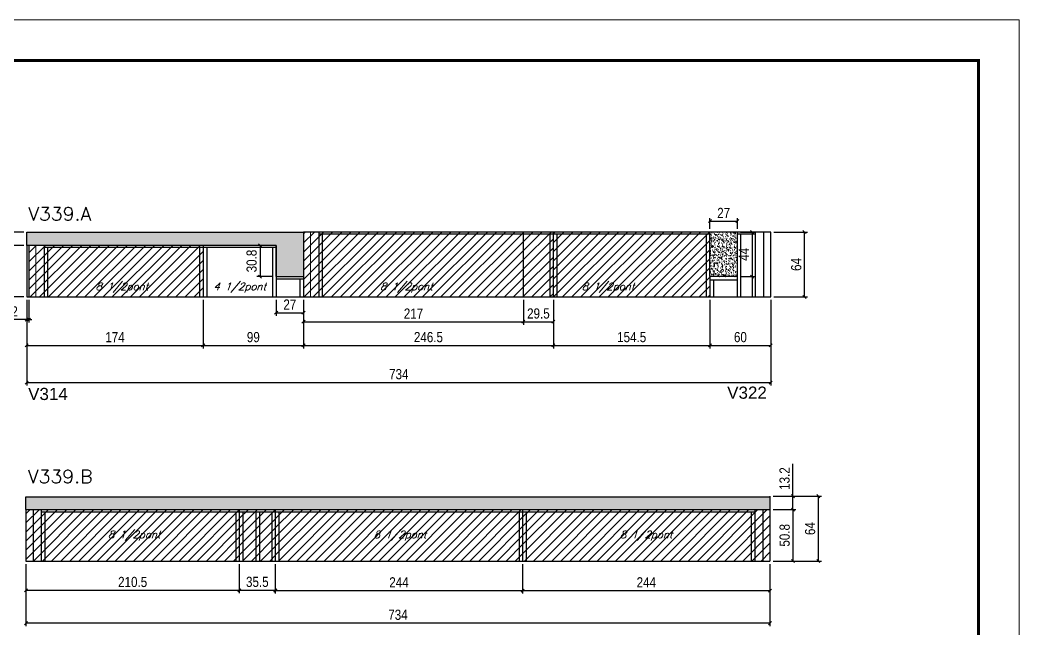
# Model space of a CAD drawing. Extents: x 137137 to 143418, y 10464 to 34486.
# Drawn here: x 140807 to 141792, y 22400 to 23000 of the extents above; entities that cross this region are included whole.
import ezdxf

# ---------------------------------------------------------------- set-up
doc = ezdxf.new("R2010")
doc.units = 0
doc.linetypes.add('DASHED', pattern=[0.75, 0.5, -0.25])
for name, color, linetype in [('5', 5, 'Continuous'), ('COTA', 241, 'Continuous'), ('Painéis', 200, 'Continuous'), ('SARR_2.2x7', 40, 'Continuous'), ('SARR_3.5x7', 81, 'Continuous'), ('texto', 7, 'Continuous')]:
    doc.layers.add(name, color=color, linetype=linetype)
for name, color, linetype, lineweight in [('Folhas', 255, 'Continuous', 9), ('Hachura', 251, 'Continuous', 9), ('Sarr 2.2x7', 40, 'Continuous', 9), ('SARRAFO DE PRESSAO', 251, 'DASHED', 9), ('Texto Seção', 7, 'Continuous', 15)]:
    doc.layers.add(name, color=color, linetype=linetype, lineweight=lineweight)
doc.styles.add('COTA TECNICA', font='techl___.ttf', dxfattribs={"height": 10})
doc.styles.add('REGUA-120', font='ROMANS.shx', dxfattribs={"height": 15})
doc.styles.add('Romans', font='romans.shx')
doc.styles.get("Standard").update_dxf_attribs({"font": 'arial.ttf'})
doc.dimstyles.new('PAINEL', dxfattribs={"dimtxt": 10, "dimasz": 3, "dimexe": 3, "dimexo": 3, "dimgap": 3, "dimtad": 1, "dimdec": 1, "dimzin": 12, "dimdsep": 46, "dimtxsty": 'COTA TECNICA', "dimblk1": 'OBLIQUE', "dimblk2": 'OBLIQUE', "dimsah": 1, "dimcen": 0.9, "dimclrd": 4, "dimclre": 4, "dimclrt": 240, "dimadec": 1, "dimazin": 3, "dimtfac": 1, "dimtdec": 1, "dimtmove": 0, "dimatfit": 3, "dimfxl": 1, "dimtolj": 1, "dimtzin": 12, "dimarcsym": 0})
pattern_1 = [(45, (1573.7853, -7058.3625), (-4.49012806, 4.49012806), [])]
pattern_2 = [(45, (1585, -7000.45), (-4.49012806, 4.49012806), [])]

# ---------------------------------------------------------------- blocks, each defined once
blk = doc.blocks.new('9999999999')
at = {"layer": 'Folhas'}
blk.add_lwpolyline([(98138.98, 34190.21), (99623.98, 34190.21), (99623.98, 35240.21), (98138.98, 35240.21)], close=True, dxfattribs=at)
at = {"layer": 'Folhas', "color": 30, "const_width": 3}
blk.add_lwpolyline([(98213.98, 34230.21), (99583.98, 34230.21), (99583.98, 35200.21), (98213.98, 35200.21)], close=True, dxfattribs=at)
blk = doc.blocks.new('_Oblique')
at = {"color": 0, "linetype": 'ByBlock', "lineweight": -2}
blk.add_line((-0.5, -0.5), (0.5, 0.5), dxfattribs=at)
blk = doc.blocks.new('*D1266')
at = {"layer": 'COTA', "color": 4, "linetype": 'ByBlock', "lineweight": -2, "transparency": 16777216}
for p, q in [((141549.58, 22517.3), (141572.27, 22517.3)), ((141569.27, 22517.3), (141569.27, 22466.5)), ((141549.58, 22466.5), (141572.27, 22466.5))]:
    blk.add_line(p, q, dxfattribs=at)
at = {"layer": 'Defpoints', "color": 0, "linetype": 'ByBlock', "transparency": 16777216}
for p in [(141546.58, 22517.3), (141546.58, 22466.5), (141569.27, 22466.5)]:
    blk.add_point(p, dxfattribs=at)
at = {"layer": 'COTA', "color": 4, "linetype": 'ByBlock', "lineweight": -2, "transparency": 16777216, "xscale": 3, "yscale": 3, "zscale": 3}
for p, rotation in [((141569.27, 22517.3), 90), ((141569.27, 22466.5), 270)]:
    blk.add_blockref('_Oblique', p, dxfattribs=dict(at, rotation=rotation))
at = {"layer": 'COTA', "color": 240, "linetype": 'ByBlock', "transparency": 16777216, "insert": (141561.14, 22491.9), "char_height": 10, "attachment_point": 5, "rotation": 90, "style": 'COTA TECNICA'}
blk.add_mtext('\\A1;50.8', dxfattribs=at)
blk = doc.blocks.new('*D1267')
at = {"layer": 'COTA', "color": 4, "linetype": 'ByBlock', "lineweight": -2, "transparency": 16777216}
for p, q in [((141569.27, 22530.5), (141569.27, 22562.23)), ((141549.58, 22530.5), (141572.27, 22530.5)), ((141569.27, 22517.3), (141569.27, 22530.5)), ((141549.58, 22517.3), (141572.27, 22517.3))]:
    blk.add_line(p, q, dxfattribs=at)
at = {"layer": 'Defpoints', "color": 0, "linetype": 'ByBlock', "transparency": 16777216}
for p in [(141546.58, 22530.5), (141546.58, 22517.3), (141569.27, 22517.3)]:
    blk.add_point(p, dxfattribs=at)
at = {"layer": 'COTA', "color": 4, "linetype": 'ByBlock', "lineweight": -2, "transparency": 16777216, "xscale": 3, "yscale": 3, "zscale": 3}
for p, rotation in [((141569.27, 22530.5), 90), ((141569.27, 22517.3), 270)]:
    blk.add_blockref('_Oblique', p, dxfattribs=dict(at, rotation=rotation))
at = {"layer": 'COTA', "color": 240, "linetype": 'ByBlock', "transparency": 16777216, "insert": (141561.05, 22547.86), "char_height": 10, "attachment_point": 5, "rotation": 90, "style": 'COTA TECNICA'}
blk.add_mtext('\\A1;13.2', dxfattribs=at)
blk = doc.blocks.new('*D1268')
at = {"layer": 'COTA', "color": 4, "linetype": 'ByBlock', "lineweight": -2, "transparency": 16777216}
for p, q in [((141058.58, 22463.5), (141058.58, 22434.44)), ((141302.58, 22463.5), (141302.58, 22434.44)), ((141058.58, 22437.44), (141302.58, 22437.44))]:
    blk.add_line(p, q, dxfattribs=at)
at = {"layer": 'Defpoints', "color": 0, "linetype": 'ByBlock', "transparency": 16777216}
for p in [(141058.58, 22466.5), (141302.58, 22466.5), (141302.58, 22437.44)]:
    blk.add_point(p, dxfattribs=at)
at = {"layer": 'COTA', "color": 4, "linetype": 'ByBlock', "lineweight": -2, "transparency": 16777216, "xscale": 3, "yscale": 3, "zscale": 3, "rotation": 180}
blk.add_blockref('_Oblique', (141058.58, 22437.44), dxfattribs=at)
at = {"layer": 'COTA', "color": 4, "linetype": 'ByBlock', "lineweight": -2, "transparency": 16777216, "xscale": 3, "yscale": 3, "zscale": 3}
blk.add_blockref('_Oblique', (141302.58, 22437.44), dxfattribs=at)
at = {"layer": 'COTA', "color": 240, "linetype": 'ByBlock', "transparency": 16777216, "insert": (141180.58, 22445.52), "char_height": 10, "attachment_point": 5, "style": 'COTA TECNICA'}
blk.add_mtext('\\A1;244', dxfattribs=at)
blk = doc.blocks.new('*D1269')
at = {"layer": 'COTA', "color": 4, "linetype": 'ByBlock', "lineweight": -2, "transparency": 16777216}
for p, q in [((141302.58, 22463.5), (141302.58, 22434.44)), ((141546.58, 22463.5), (141546.58, 22434.44)), ((141302.58, 22437.44), (141546.58, 22437.44))]:
    blk.add_line(p, q, dxfattribs=at)
at = {"layer": 'Defpoints', "color": 0, "linetype": 'ByBlock', "transparency": 16777216}
for p in [(141302.58, 22466.5), (141546.58, 22466.5), (141546.58, 22437.44)]:
    blk.add_point(p, dxfattribs=at)
at = {"layer": 'COTA', "color": 4, "linetype": 'ByBlock', "lineweight": -2, "transparency": 16777216, "xscale": 3, "yscale": 3, "zscale": 3, "rotation": 180}
blk.add_blockref('_Oblique', (141302.58, 22437.44), dxfattribs=at)
at = {"layer": 'COTA', "color": 4, "linetype": 'ByBlock', "lineweight": -2, "transparency": 16777216, "xscale": 3, "yscale": 3, "zscale": 3}
blk.add_blockref('_Oblique', (141546.58, 22437.44), dxfattribs=at)
at = {"layer": 'COTA', "color": 240, "linetype": 'ByBlock', "transparency": 16777216, "insert": (141424.58, 22445.52), "char_height": 10, "attachment_point": 5, "style": 'COTA TECNICA'}
blk.add_mtext('\\A1;244', dxfattribs=at)
blk = doc.blocks.new('*D1270')
at = {"layer": 'COTA', "color": 4, "linetype": 'ByBlock', "lineweight": -2, "transparency": 16777216}
for p, q in [((141549.58, 22530.5), (141597.31, 22530.5)), ((141594.31, 22466.5), (141594.31, 22530.5)), ((141549.58, 22466.5), (141597.31, 22466.5))]:
    blk.add_line(p, q, dxfattribs=at)
at = {"layer": 'Defpoints', "color": 0, "linetype": 'ByBlock', "transparency": 16777216}
for p in [(141546.58, 22530.5), (141594.31, 22530.5), (141546.58, 22466.5)]:
    blk.add_point(p, dxfattribs=at)
at = {"layer": 'COTA', "color": 4, "linetype": 'ByBlock', "lineweight": -2, "transparency": 16777216, "xscale": 3, "yscale": 3, "zscale": 3}
for p, rotation in [((141594.31, 22530.5), 90), ((141594.31, 22466.5), 270)]:
    blk.add_blockref('_Oblique', p, dxfattribs=dict(at, rotation=rotation))
at = {"layer": 'COTA', "color": 240, "linetype": 'ByBlock', "transparency": 16777216, "insert": (141586.21, 22498.5), "char_height": 10, "attachment_point": 5, "rotation": 90, "style": 'COTA TECNICA'}
blk.add_mtext('\\A1;64', dxfattribs=at)
blk = doc.blocks.new('*D1271')
at = {"layer": 'COTA', "color": 4, "linetype": 'ByBlock', "lineweight": -2, "transparency": 16777216}
for p, q in [((141086.41, 22723.95), (141086.41, 22699.46)), ((141303.41, 22723.95), (141303.41, 22699.46)), ((141086.41, 22702.46), (141303.41, 22702.46))]:
    blk.add_line(p, q, dxfattribs=at)
at = {"layer": 'Defpoints', "color": 0, "linetype": 'ByBlock', "transparency": 16777216}
for p in [(141086.41, 22726.95), (141303.41, 22726.95), (141303.41, 22702.46)]:
    blk.add_point(p, dxfattribs=at)
at = {"layer": 'COTA', "color": 4, "linetype": 'ByBlock', "lineweight": -2, "transparency": 16777216, "xscale": 3, "yscale": 3, "zscale": 3, "rotation": 180}
blk.add_blockref('_Oblique', (141086.41, 22702.46), dxfattribs=at)
at = {"layer": 'COTA', "color": 4, "linetype": 'ByBlock', "lineweight": -2, "transparency": 16777216, "xscale": 3, "yscale": 3, "zscale": 3}
blk.add_blockref('_Oblique', (141303.41, 22702.46), dxfattribs=at)
at = {"layer": 'COTA', "color": 240, "linetype": 'ByBlock', "transparency": 16777216, "insert": (141194.91, 22710.53), "char_height": 10, "attachment_point": 5, "style": 'COTA TECNICA'}
blk.add_mtext('\\A1;217', dxfattribs=at)
blk = doc.blocks.new('*D1272')
at = {"layer": 'COTA', "color": 4, "linetype": 'ByBlock', "lineweight": -2, "transparency": 16777216}
for p, q in [((141303.41, 22723.95), (141303.41, 22699.46)), ((141332.91, 22723.95), (141332.91, 22699.46)), ((141303.41, 22702.46), (141332.91, 22702.46))]:
    blk.add_line(p, q, dxfattribs=at)
at = {"layer": 'Defpoints', "color": 0, "linetype": 'ByBlock', "transparency": 16777216}
for p in [(141303.41, 22726.95), (141332.91, 22726.95), (141332.91, 22702.46)]:
    blk.add_point(p, dxfattribs=at)
at = {"layer": 'COTA', "color": 4, "linetype": 'ByBlock', "lineweight": -2, "transparency": 16777216, "xscale": 3, "yscale": 3, "zscale": 3, "rotation": 180}
blk.add_blockref('_Oblique', (141303.41, 22702.46), dxfattribs=at)
at = {"layer": 'COTA', "color": 4, "linetype": 'ByBlock', "lineweight": -2, "transparency": 16777216, "xscale": 3, "yscale": 3, "zscale": 3}
blk.add_blockref('_Oblique', (141332.91, 22702.46), dxfattribs=at)
at = {"layer": 'COTA', "color": 240, "linetype": 'ByBlock', "transparency": 16777216, "insert": (141318.16, 22710.59), "char_height": 10, "attachment_point": 5, "style": 'COTA TECNICA'}
blk.add_mtext('\\A1;29.5', dxfattribs=at)
blk = doc.blocks.new('*D1273')
at = {"layer": 'COTA', "color": 4, "linetype": 'ByBlock', "lineweight": -2, "transparency": 16777216}
for p, q in [((141332.91, 22723.95), (141332.91, 22676.18)), ((141487.41, 22723.95), (141487.41, 22676.18)), ((141332.91, 22679.18), (141487.41, 22679.18))]:
    blk.add_line(p, q, dxfattribs=at)
at = {"layer": 'Defpoints', "color": 0, "linetype": 'ByBlock', "transparency": 16777216}
for p in [(141332.91, 22726.95), (141487.41, 22726.95), (141487.41, 22679.18)]:
    blk.add_point(p, dxfattribs=at)
at = {"layer": 'COTA', "color": 4, "linetype": 'ByBlock', "lineweight": -2, "transparency": 16777216, "xscale": 3, "yscale": 3, "zscale": 3, "rotation": 180}
blk.add_blockref('_Oblique', (141332.91, 22679.18), dxfattribs=at)
at = {"layer": 'COTA', "color": 4, "linetype": 'ByBlock', "lineweight": -2, "transparency": 16777216, "xscale": 3, "yscale": 3, "zscale": 3}
blk.add_blockref('_Oblique', (141487.41, 22679.18), dxfattribs=at)
at = {"layer": 'COTA', "color": 240, "linetype": 'ByBlock', "transparency": 16777216, "insert": (141410.16, 22687.29), "char_height": 10, "attachment_point": 5, "style": 'COTA TECNICA'}
blk.add_mtext('\\A1;154.5', dxfattribs=at)
blk = doc.blocks.new('*D1274')
at = {"layer": 'COTA', "color": 4, "linetype": 'ByBlock', "lineweight": -2, "transparency": 16777216}
for p, q in [((141086.41, 22723.95), (141086.41, 22676.18)), ((141332.91, 22723.95), (141332.91, 22676.18)), ((141086.41, 22679.18), (141332.91, 22679.18))]:
    blk.add_line(p, q, dxfattribs=at)
at = {"layer": 'Defpoints', "color": 0, "linetype": 'ByBlock', "transparency": 16777216}
for p in [(141086.41, 22726.95), (141332.91, 22726.95), (141332.91, 22679.18)]:
    blk.add_point(p, dxfattribs=at)
at = {"layer": 'COTA', "color": 4, "linetype": 'ByBlock', "lineweight": -2, "transparency": 16777216, "xscale": 3, "yscale": 3, "zscale": 3, "rotation": 180}
blk.add_blockref('_Oblique', (141086.41, 22679.18), dxfattribs=at)
at = {"layer": 'COTA', "color": 4, "linetype": 'ByBlock', "lineweight": -2, "transparency": 16777216, "xscale": 3, "yscale": 3, "zscale": 3}
blk.add_blockref('_Oblique', (141332.91, 22679.18), dxfattribs=at)
at = {"layer": 'COTA', "color": 240, "linetype": 'ByBlock', "transparency": 16777216, "insert": (141209.66, 22687.29), "char_height": 10, "attachment_point": 5, "style": 'COTA TECNICA'}
blk.add_mtext('\\A1;246.5', dxfattribs=at)
blk = doc.blocks.new('*D1275')
at = {"layer": 'COTA', "color": 4, "linetype": 'ByBlock', "lineweight": -2, "transparency": 16777216}
for p, q in [((140810.41, 22777.75), (140789.97, 22777.75)), ((140792.97, 22726.95), (140792.97, 22777.75)), ((140810.41, 22726.95), (140789.97, 22726.95))]:
    blk.add_line(p, q, dxfattribs=at)
at = {"layer": 'Defpoints', "color": 0, "linetype": 'ByBlock', "transparency": 16777216}
for p in [(140792.97, 22777.75), (140813.41, 22777.75), (140813.41, 22726.95)]:
    blk.add_point(p, dxfattribs=at)
at = {"layer": 'COTA', "color": 4, "linetype": 'ByBlock', "lineweight": -2, "transparency": 16777216, "xscale": 3, "yscale": 3, "zscale": 3}
for p, rotation in [((140792.97, 22777.75), 90), ((140792.97, 22726.95), 270)]:
    blk.add_blockref('_Oblique', p, dxfattribs=dict(at, rotation=rotation))
at = {"layer": 'COTA', "color": 240, "linetype": 'ByBlock', "transparency": 16777216, "insert": (140784.84, 22752.35), "char_height": 10, "attachment_point": 5, "rotation": 90, "style": 'COTA TECNICA'}
blk.add_mtext('\\A1;50.8', dxfattribs=at)
blk = doc.blocks.new('*D1276')
at = {"layer": 'COTA', "color": 4, "linetype": 'ByBlock', "lineweight": -2, "transparency": 16777216}
for p, q in [((140810.41, 22790.95), (140789.97, 22790.95)), ((140792.97, 22777.75), (140792.97, 22790.95)), ((140810.41, 22777.75), (140789.97, 22777.75))]:
    blk.add_line(p, q, dxfattribs=at)
at = {"layer": 'Defpoints', "color": 0, "linetype": 'ByBlock', "transparency": 16777216}
for p in [(140792.97, 22790.95), (140813.41, 22790.95), (140813.41, 22777.75)]:
    blk.add_point(p, dxfattribs=at)
at = {"layer": 'COTA', "color": 4, "linetype": 'ByBlock', "lineweight": -2, "transparency": 16777216, "xscale": 3, "yscale": 3, "zscale": 3}
for p, rotation in [((140792.97, 22790.95), 90), ((140792.97, 22777.75), 270)]:
    blk.add_blockref('_Oblique', p, dxfattribs=dict(at, rotation=rotation))
at = {"layer": 'COTA', "color": 240, "linetype": 'ByBlock', "transparency": 16777216, "insert": (140784.75, 22783.95), "char_height": 10, "attachment_point": 5, "rotation": 90, "style": 'COTA TECNICA'}
blk.add_mtext('\\A1;13.2', dxfattribs=at)
blk = doc.blocks.new('*D1292')
at = {"layer": 'COTA', "color": 4, "lineweight": -2, "transparency": 16777216}
for p, q in [((140813.41, 22723.95), (140813.41, 22701.66)), ((140815.41, 22723.95), (140815.41, 22701.66)), ((140813.41, 22704.66), (140795.3, 22704.66)), ((140815.41, 22704.66), (140813.41, 22704.66)), ((140815.41, 22704.66), (140818.41, 22704.66))]:
    blk.add_line(p, q, dxfattribs=at)
at = {"layer": 'Defpoints', "color": 0, "transparency": 16777216}
for p in [(140813.41, 22726.95), (140815.41, 22726.95), (140813.41, 22704.66)]:
    blk.add_point(p, dxfattribs=at)
at = {"layer": 'COTA', "color": 4, "lineweight": -2, "transparency": 16777216, "xscale": 3, "yscale": 3, "zscale": 3}
blk.add_blockref('_Oblique', (140813.41, 22704.66), dxfattribs=at)
at = {"layer": 'COTA', "color": 4, "lineweight": -2, "transparency": 16777216, "xscale": 3, "yscale": 3, "zscale": 3, "rotation": 180}
blk.add_blockref('_Oblique', (140815.41, 22704.66), dxfattribs=at)
at = {"layer": 'COTA', "color": 240, "transparency": 16777216, "insert": (140801.35, 22712.66), "char_height": 10, "attachment_point": 5, "style": 'COTA TECNICA'}
blk.add_mtext('\\A1;2', dxfattribs=at)
blk = doc.blocks.new('*D1293')
at = {"layer": 'COTA', "color": 4, "lineweight": -2, "transparency": 16777216}
for p, q in [((140812.58, 22463.5), (140812.58, 22434.72)), ((141023.08, 22463.5), (141023.08, 22434.72)), ((140812.58, 22437.72), (141023.08, 22437.72))]:
    blk.add_line(p, q, dxfattribs=at)
at = {"layer": 'Defpoints', "color": 0, "transparency": 16777216}
for p in [(140812.58, 22466.5), (141023.08, 22466.5), (141023.08, 22437.72)]:
    blk.add_point(p, dxfattribs=at)
at = {"layer": 'COTA', "color": 4, "lineweight": -2, "transparency": 16777216, "xscale": 3, "yscale": 3, "zscale": 3, "rotation": 180}
blk.add_blockref('_Oblique', (140812.58, 22437.72), dxfattribs=at)
at = {"layer": 'COTA', "color": 4, "lineweight": -2, "transparency": 16777216, "xscale": 3, "yscale": 3, "zscale": 3}
blk.add_blockref('_Oblique', (141023.08, 22437.72), dxfattribs=at)
at = {"layer": 'COTA', "color": 240, "transparency": 16777216, "insert": (140917.83, 22445.83), "char_height": 10, "attachment_point": 5, "style": 'COTA TECNICA'}
blk.add_mtext('\\A1;210.5', dxfattribs=at)
blk = doc.blocks.new('*D1294')
at = {"layer": 'COTA', "color": 4, "lineweight": -2, "transparency": 16777216}
for p, q in [((141023.08, 22463.5), (141023.08, 22434.72)), ((141058.58, 22463.5), (141058.58, 22434.72)), ((141023.08, 22437.72), (141058.58, 22437.72))]:
    blk.add_line(p, q, dxfattribs=at)
at = {"layer": 'Defpoints', "color": 0, "transparency": 16777216}
for p in [(141023.08, 22466.5), (141058.58, 22466.5), (141058.58, 22437.72)]:
    blk.add_point(p, dxfattribs=at)
at = {"layer": 'COTA', "color": 4, "lineweight": -2, "transparency": 16777216, "xscale": 3, "yscale": 3, "zscale": 3, "rotation": 180}
blk.add_blockref('_Oblique', (141023.08, 22437.72), dxfattribs=at)
at = {"layer": 'COTA', "color": 4, "lineweight": -2, "transparency": 16777216, "xscale": 3, "yscale": 3, "zscale": 3}
blk.add_blockref('_Oblique', (141058.58, 22437.72), dxfattribs=at)
at = {"layer": 'COTA', "color": 240, "transparency": 16777216, "insert": (141040.83, 22445.94), "char_height": 10, "attachment_point": 5, "style": 'COTA TECNICA'}
blk.add_mtext('\\A1;35.5', dxfattribs=at)
blk = doc.blocks.new('*D1279')
at = {"layer": 'COTA', "color": 4, "lineweight": -2, "transparency": 16777216}
for p, q in [((140810.41, 22790.95), (140766.79, 22790.95)), ((140769.79, 22726.95), (140769.79, 22790.95)), ((140810.41, 22726.95), (140766.79, 22726.95))]:
    blk.add_line(p, q, dxfattribs=at)
at = {"layer": 'Defpoints', "color": 0, "transparency": 16777216}
for p in [(140769.79, 22790.95), (140813.41, 22790.95), (140813.41, 22726.95)]:
    blk.add_point(p, dxfattribs=at)
at = {"layer": 'COTA', "color": 4, "lineweight": -2, "transparency": 16777216, "xscale": 3, "yscale": 3, "zscale": 3}
for p, rotation in [((140769.79, 22790.95), 90), ((140769.79, 22726.95), 270)]:
    blk.add_blockref('_Oblique', p, dxfattribs=dict(at, rotation=rotation))
at = {"layer": 'COTA', "color": 240, "transparency": 16777216, "insert": (140761.69, 22758.95), "char_height": 10, "attachment_point": 5, "rotation": 90, "style": 'COTA TECNICA'}
blk.add_mtext('\\A1;64', dxfattribs=at)
blk = doc.blocks.new('*D1282')
at = {"layer": 'COTA', "color": 4, "lineweight": -2, "transparency": 16777216}
for p, q in [((141550.41, 22790.95), (141583.67, 22790.95)), ((141580.67, 22726.95), (141580.67, 22790.95)), ((141550.41, 22726.95), (141583.67, 22726.95))]:
    blk.add_line(p, q, dxfattribs=at)
at = {"layer": 'Defpoints', "color": 0, "transparency": 16777216}
for p in [(141547.41, 22790.95), (141580.67, 22790.95), (141547.41, 22726.95)]:
    blk.add_point(p, dxfattribs=at)
at = {"layer": 'COTA', "color": 4, "lineweight": -2, "transparency": 16777216, "xscale": 3, "yscale": 3, "zscale": 3}
for p, rotation in [((141580.67, 22790.95), 90), ((141580.67, 22726.95), 270)]:
    blk.add_blockref('_Oblique', p, dxfattribs=dict(at, rotation=rotation))
at = {"layer": 'COTA', "color": 240, "transparency": 16777216, "insert": (141572.57, 22758.95), "char_height": 10, "attachment_point": 5, "rotation": 90, "style": 'COTA TECNICA'}
blk.add_mtext('\\A1;64', dxfattribs=at)
blk = doc.blocks.new('*D1283')
at = {"layer": 'COTA', "color": 4, "lineweight": -2, "ltscale": 25, "transparency": 16777216}
for p, q in [((140813.41, 22723.95), (140813.41, 22639.54)), ((141547.41, 22723.95), (141547.41, 22639.54)), ((140813.41, 22642.54), (141547.41, 22642.54))]:
    blk.add_line(p, q, dxfattribs=at)
at = {"layer": 'Defpoints', "color": 0, "ltscale": 25, "transparency": 16777216}
for p in [(140813.41, 22726.95), (141547.41, 22726.95), (141547.41, 22642.54)]:
    blk.add_point(p, dxfattribs=at)
at = {"layer": 'COTA', "color": 4, "lineweight": -2, "ltscale": 25, "transparency": 16777216, "xscale": 3, "yscale": 3, "zscale": 3, "rotation": 180}
blk.add_blockref('_Oblique', (140813.41, 22642.54), dxfattribs=at)
at = {"layer": 'COTA', "color": 4, "lineweight": -2, "ltscale": 25, "transparency": 16777216, "xscale": 3, "yscale": 3, "zscale": 3}
blk.add_blockref('_Oblique', (141547.41, 22642.54), dxfattribs=at)
at = {"layer": 'COTA', "color": 240, "ltscale": 25, "transparency": 16777216, "insert": (141180.41, 22650.76), "char_height": 10, "attachment_point": 5, "style": 'COTA TECNICA'}
blk.add_mtext('\\A1;734', dxfattribs=at)
blk = doc.blocks.new('*D1284')
at = {"layer": 'COTA', "color": 4, "lineweight": -2, "ltscale": 25, "transparency": 16777216}
for p, q in [((140812.58, 22463.5), (140812.58, 22402.28)), ((141546.58, 22463.5), (141546.58, 22402.28)), ((141546.58, 22405.28), (140812.58, 22405.28))]:
    blk.add_line(p, q, dxfattribs=at)
at = {"layer": 'Defpoints', "color": 0, "ltscale": 25, "transparency": 16777216}
for p in [(140812.58, 22466.5), (141546.58, 22466.5), (140812.58, 22405.28)]:
    blk.add_point(p, dxfattribs=at)
at = {"layer": 'COTA', "color": 4, "lineweight": -2, "ltscale": 25, "transparency": 16777216, "xscale": 3, "yscale": 3, "zscale": 3, "rotation": 180}
blk.add_blockref('_Oblique', (140812.58, 22405.28), dxfattribs=at)
at = {"layer": 'COTA', "color": 4, "lineweight": -2, "ltscale": 25, "transparency": 16777216, "xscale": 3, "yscale": 3, "zscale": 3}
blk.add_blockref('_Oblique', (141546.58, 22405.28), dxfattribs=at)
at = {"layer": 'COTA', "color": 240, "ltscale": 25, "transparency": 16777216, "insert": (141179.58, 22413.5), "char_height": 10, "attachment_point": 5, "style": 'COTA TECNICA'}
blk.add_mtext('\\A1;734', dxfattribs=at)
blk = doc.blocks.new('*D1288')
at = {"layer": 'COTA', "color": 4, "lineweight": -2, "ltscale": 25, "transparency": 16777216}
for p, q in [((140813.41, 22723.95), (140813.41, 22676.18)), ((140987.41, 22723.95), (140987.41, 22676.18)), ((140813.41, 22679.18), (140987.41, 22679.18))]:
    blk.add_line(p, q, dxfattribs=at)
at = {"layer": 'Defpoints', "color": 0, "ltscale": 25, "transparency": 16777216}
for p in [(140813.41, 22726.95), (140987.41, 22726.95), (140987.41, 22679.18)]:
    blk.add_point(p, dxfattribs=at)
at = {"layer": 'COTA', "color": 4, "lineweight": -2, "ltscale": 25, "transparency": 16777216, "xscale": 3, "yscale": 3, "zscale": 3, "rotation": 180}
blk.add_blockref('_Oblique', (140813.41, 22679.18), dxfattribs=at)
at = {"layer": 'COTA', "color": 4, "lineweight": -2, "ltscale": 25, "transparency": 16777216, "xscale": 3, "yscale": 3, "zscale": 3}
blk.add_blockref('_Oblique', (140987.41, 22679.18), dxfattribs=at)
at = {"layer": 'COTA', "color": 240, "ltscale": 25, "transparency": 16777216, "insert": (140900.41, 22687.25), "char_height": 10, "attachment_point": 5, "style": 'COTA TECNICA'}
blk.add_mtext('\\A1;174', dxfattribs=at)
blk = doc.blocks.new('*D1289')
at = {"layer": 'COTA', "color": 4, "lineweight": -2, "ltscale": 25, "transparency": 16777216}
for p, q in [((140987.41, 22723.95), (140987.41, 22676.18)), ((141086.41, 22723.95), (141086.41, 22676.18)), ((140987.41, 22679.18), (141086.41, 22679.18))]:
    blk.add_line(p, q, dxfattribs=at)
at = {"layer": 'Defpoints', "color": 0, "ltscale": 25, "transparency": 16777216}
for p in [(140987.41, 22726.95), (141086.41, 22726.95), (141086.41, 22679.18)]:
    blk.add_point(p, dxfattribs=at)
at = {"layer": 'COTA', "color": 4, "lineweight": -2, "ltscale": 25, "transparency": 16777216, "xscale": 3, "yscale": 3, "zscale": 3, "rotation": 180}
blk.add_blockref('_Oblique', (140987.41, 22679.18), dxfattribs=at)
at = {"layer": 'COTA', "color": 4, "lineweight": -2, "ltscale": 25, "transparency": 16777216, "xscale": 3, "yscale": 3, "zscale": 3}
blk.add_blockref('_Oblique', (141086.41, 22679.18), dxfattribs=at)
at = {"layer": 'COTA', "color": 240, "ltscale": 25, "transparency": 16777216, "insert": (141036.91, 22687.27), "char_height": 10, "attachment_point": 5, "style": 'COTA TECNICA'}
blk.add_mtext('\\A1;99', dxfattribs=at)
blk = doc.blocks.new('*D2037')
at = {"layer": 'COTA', "color": 4, "lineweight": -2, "ltscale": 25, "transparency": 16777216}
for p, q in [((141487.41, 22723.95), (141487.41, 22676.18)), ((141547.41, 22723.95), (141547.41, 22676.18)), ((141487.41, 22679.18), (141547.41, 22679.18))]:
    blk.add_line(p, q, dxfattribs=at)
at = {"layer": 'Defpoints', "color": 0, "ltscale": 25, "transparency": 16777216}
for p in [(141487.41, 22726.95), (141547.41, 22726.95), (141547.41, 22679.18)]:
    blk.add_point(p, dxfattribs=at)
at = {"layer": 'COTA', "color": 4, "lineweight": -2, "ltscale": 25, "transparency": 16777216, "xscale": 3, "yscale": 3, "zscale": 3, "rotation": 180}
blk.add_blockref('_Oblique', (141487.41, 22679.18), dxfattribs=at)
at = {"layer": 'COTA', "color": 4, "lineweight": -2, "ltscale": 25, "transparency": 16777216, "xscale": 3, "yscale": 3, "zscale": 3}
blk.add_blockref('_Oblique', (141547.41, 22679.18), dxfattribs=at)
at = {"layer": 'COTA', "color": 240, "ltscale": 25, "transparency": 16777216, "insert": (141517.41, 22687.28), "char_height": 10, "attachment_point": 5, "style": 'COTA TECNICA'}
blk.add_mtext('\\A1;60', dxfattribs=at)
blk = doc.blocks.new('*D2038')
at = {"layer": 'COTA', "color": 4, "lineweight": -2, "ltscale": 25, "transparency": 16777216}
for p, q in [((141517.41, 22790.95), (141531.91, 22790.95)), ((141528.91, 22790.95), (141528.91, 22746.95)), ((141517.41, 22746.95), (141531.91, 22746.95))]:
    blk.add_line(p, q, dxfattribs=at)
at = {"layer": 'Defpoints', "color": 0, "ltscale": 25, "transparency": 16777216}
for p in [(141514.41, 22790.95), (141514.41, 22746.95), (141528.91, 22746.95)]:
    blk.add_point(p, dxfattribs=at)
at = {"layer": 'COTA', "color": 4, "lineweight": -2, "ltscale": 25, "transparency": 16777216, "xscale": 3, "yscale": 3, "zscale": 3}
for p, rotation in [((141528.91, 22790.95), 90), ((141528.91, 22746.95), 270)]:
    blk.add_blockref('_Oblique', p, dxfattribs=dict(at, rotation=rotation))
at = {"layer": 'COTA', "color": 240, "ltscale": 25, "transparency": 16777216, "insert": (141520.84, 22768.95), "char_height": 10, "attachment_point": 5, "rotation": 90, "style": 'COTA TECNICA'}
blk.add_mtext('\\A1;44', dxfattribs=at)
blk = doc.blocks.new('*D2039')
at = {"layer": 'COTA', "color": 4, "lineweight": -2, "ltscale": 25, "transparency": 16777216}
for p, q in [((141487.41, 22793.95), (141487.41, 22804.68)), ((141487.41, 22801.68), (141514.41, 22801.68)), ((141514.41, 22793.95), (141514.41, 22804.68))]:
    blk.add_line(p, q, dxfattribs=at)
at = {"layer": 'Defpoints', "color": 0, "ltscale": 25, "transparency": 16777216}
for p in [(141514.41, 22801.68), (141487.41, 22790.95), (141514.41, 22790.95)]:
    blk.add_point(p, dxfattribs=at)
at = {"layer": 'COTA', "color": 4, "lineweight": -2, "ltscale": 25, "transparency": 16777216, "xscale": 3, "yscale": 3, "zscale": 3, "rotation": 180}
blk.add_blockref('_Oblique', (141487.41, 22801.68), dxfattribs=at)
at = {"layer": 'COTA', "color": 4, "lineweight": -2, "ltscale": 25, "transparency": 16777216, "xscale": 3, "yscale": 3, "zscale": 3}
blk.add_blockref('_Oblique', (141514.41, 22801.68), dxfattribs=at)
at = {"layer": 'COTA', "color": 240, "ltscale": 25, "transparency": 16777216, "insert": (141500.91, 22809.75), "char_height": 10, "attachment_point": 5, "style": 'COTA TECNICA'}
blk.add_mtext('\\A1;27', dxfattribs=at)
blk = doc.blocks.new('*D2040')
at = {"layer": 'COTA', "color": 4, "lineweight": -2, "ltscale": 25, "transparency": 16777216}
for p, q in [((141056.41, 22777.75), (141040.5, 22777.75)), ((141043.5, 22777.75), (141043.5, 22746.95)), ((141056.41, 22746.95), (141040.5, 22746.95))]:
    blk.add_line(p, q, dxfattribs=at)
at = {"layer": 'Defpoints', "color": 0, "ltscale": 25, "transparency": 16777216}
for p in [(141059.41, 22777.75), (141043.5, 22746.95), (141059.41, 22746.95)]:
    blk.add_point(p, dxfattribs=at)
at = {"layer": 'COTA', "color": 4, "lineweight": -2, "ltscale": 25, "transparency": 16777216, "xscale": 3, "yscale": 3, "zscale": 3}
for p, rotation in [((141043.5, 22777.75), 90), ((141043.5, 22746.95), 270)]:
    blk.add_blockref('_Oblique', p, dxfattribs=dict(at, rotation=rotation))
at = {"layer": 'COTA', "color": 240, "ltscale": 25, "transparency": 16777216, "insert": (141035.26, 22762.35), "char_height": 10, "attachment_point": 5, "rotation": 90, "style": 'COTA TECNICA'}
blk.add_mtext('\\A1;30.8', dxfattribs=at)
blk = doc.blocks.new('*D2041')
at = {"layer": 'COTA', "color": 4, "lineweight": -2, "ltscale": 25, "transparency": 16777216}
for p, q in [((141059.41, 22723.95), (141059.41, 22708.33)), ((141086.41, 22723.95), (141086.41, 22708.33)), ((141059.41, 22711.33), (141086.41, 22711.33))]:
    blk.add_line(p, q, dxfattribs=at)
at = {"layer": 'Defpoints', "color": 0, "ltscale": 25, "transparency": 16777216}
for p in [(141059.41, 22726.95), (141086.41, 22726.95), (141086.41, 22711.33)]:
    blk.add_point(p, dxfattribs=at)
at = {"layer": 'COTA', "color": 4, "lineweight": -2, "ltscale": 25, "transparency": 16777216, "xscale": 3, "yscale": 3, "zscale": 3, "rotation": 180}
blk.add_blockref('_Oblique', (141059.41, 22711.33), dxfattribs=at)
at = {"layer": 'COTA', "color": 4, "lineweight": -2, "ltscale": 25, "transparency": 16777216, "xscale": 3, "yscale": 3, "zscale": 3}
blk.add_blockref('_Oblique', (141086.41, 22711.33), dxfattribs=at)
at = {"layer": 'COTA', "color": 240, "ltscale": 25, "transparency": 16777216, "insert": (141072.91, 22719.4), "char_height": 10, "attachment_point": 5, "style": 'COTA TECNICA'}
blk.add_mtext('\\A1;27', dxfattribs=at)

msp = doc.modelspace()

# ---------------------------------------------------------------- hatches: boundary and pattern name
at = {"layer": 'COTA', "ltscale": 25}
h = msp.add_hatch(dxfattribs=at)
h.set_pattern_fill('AR-CONC', color=256, scale=0.03)
h.paths.add_polyline_path([(141086.41, 22790.95), (140813.41, 22790.95), (140813.41, 22777.75), (140987.41, 22777.75), (141059.41, 22777.75), (141059.41, 22746.95), (141086.41, 22746.95)])
h = msp.add_hatch(dxfattribs=at)
h.set_pattern_fill('AR-CONC', color=256, scale=0.03)
h.set_pattern_definition([(50, (-50, 0), (5.46554007, -0.47817257), [0.5715, -6.2865]), (355, (-50, 0), (-1.05730264, 5.73170536), [0.4572, -5.02921753]), (100.4514447, (-49.5445, -0.04), (4.40823741, 5.25353256), [0.48570026, -5.34270734]), (46.1842, (-50, 1.524), (8.13237123, -1.26126984), [0.85725, -9.42975]), (96.6355576, (-49.322, 1.419), (7.122124, 7.42278374), [0.7285507, -8.01406824]), (351.184151, (-50, 1.524), (7.122124, 7.42278374), [0.685799, -7.54379196]), (21, (-49.238, 1.143), (4.54843174, -3.06795595), [0.5715, -6.2865]), (326, (-49.238, 1.143), (1.85406085, 5.52563898), [0.4572, -5.0292]), (71.451445, (-48.859, 0.8873), (6.40249258, 2.45768307), [0.48570026, -5.34269813]), (37.5, (-50, 0), (0.092658098, 2.536651166), [0, -4.96824, 0, -5.1054, 0, -5.04825]), (7.5, (-50, 0), (2.004589875, 3.005417245), [0, -2.91084, 0, -4.85394, 0, -1.92405]), (327.5, (-51.6993, 0), (4.067717855, -0.17186232), [0, -1.905, 0, -5.9436, 0, -7.8867]), (317.5, (-52.4613, 0), (4.44387544, 0.76279473), [0, -2.4765, 0, -3.94716, 0, -5.6007])])
h.paths.add_polyline_path([(141514.41, 22790.95), (141487.41, 22790.95), (141487.41, 22746.95), (141514.41, 22746.95)])
at = {"layer": 'COTA', "linetype": 'ByBlock'}
h = msp.add_hatch(dxfattribs=at)
h.set_pattern_fill('AR-CONC', color=256, scale=0.03)
h.set_pattern_definition([(50, (-11.2147, -7058.3625), (5.46554007, -0.47817257), [0.5715, -6.2865]), (355, (-11.2147, -7058.3625), (-1.05730264, 5.73170536), [0.4572, -5.02921753]), (100.4514447, (-10.759, -7058.4023), (4.40823741, 5.25353256), [0.48570026, -5.34270734]), (46.1842, (-11.2147, -7056.8385), (8.13237123, -1.26126984), [0.85725, -9.42975]), (96.6355576, (-10.537, -7056.9436), (7.122124, 7.42278374), [0.7285507, -8.01406824]), (351.184151, (-11.215, -7056.8385), (7.122124, 7.42278374), [0.685799, -7.54379196]), (21, (-10.4527, -7057.2195), (4.54843174, -3.06795595), [0.5715, -6.2865]), (326, (-10.4527, -7057.2195), (1.85406085, 5.52563898), [0.4572, -5.0292]), (71.451445, (-10.0736, -7057.475), (6.40249258, 2.45768307), [0.48570026, -5.34269813]), (37.5, (-11.2147, -7058.3625), (0.092658098, 2.536651166), [0, -4.96824, 0, -5.1054, 0, -5.04825]), (7.5, (-11.2147, -7058.3625), (2.004589875, 3.005417245), [0, -2.91084, 0, -4.85394, 0, -1.92405]), (327.5, (-12.914, -7058.3625), (4.067717855, -0.17186232), [0, -1.905, 0, -5.9436, 0, -7.8867]), (317.5, (-13.676, -7058.3625), (4.44387544, 0.76279473), [0, -2.4765, 0, -3.94716, 0, -5.6007])])
h.paths.add_polyline_path([(141546.58, 22517.3), (141546.58, 22529.98), (140812.58, 22529.98), (140812.58, 22517.3)])
at = {"layer": 'Hachura', "linetype": 'ByBlock'}
h = msp.add_hatch(dxfattribs=at)
h.set_pattern_fill('ANSI31', color=256, scale=2)
h.set_pattern_definition(pattern_2)
h.paths.add_polyline_path([(141303.41, 22726.95), (141303.41, 22790.95), (141086.41, 22790.95), (141086.41, 22726.95)])
h.paths.add_polyline_path([(141154.87, 22728.84), (141216.35, 22728.84), (141221.35, 22743.36), (141159.87, 22743.36)], flags=24)
h = msp.add_hatch(dxfattribs=at)
h.set_pattern_fill('ANSI31', color=256, scale=2)
h.set_pattern_definition(pattern_2)
h.paths.add_polyline_path([(141332.91, 22790.95), (141303.41, 22790.95), (141303.41, 22726.95), (141332.91, 22726.95)])
h = msp.add_hatch(dxfattribs=at)
h.set_pattern_fill('ANSI31', color=256, scale=2)
h.set_pattern_definition([(45, (-50, 0), (-4.49012806, 4.49012806), [])])
h.paths.add_polyline_path([(141487.41, 22726.95), (141487.41, 22746.95), (141487.41, 22790.95), (141332.91, 22790.95), (141332.91, 22726.95)])
h = msp.add_hatch(dxfattribs=at)
h.set_pattern_fill('ANSI31', color=256, scale=2)
h.set_pattern_definition([(45, (3170, -6878.4203), (-4.49012806, 4.49012806), [])])
h.paths.add_polyline_path([(140815.41, 22777.75), (140815.41, 22726.95), (140987.41, 22726.95), (140987.41, 22777.75)])
at = {"layer": 'Hachura'}
h = msp.add_hatch(dxfattribs=at)
h.set_pattern_fill('ANSI31', color=256, scale=2)
h.set_pattern_definition([(45, (-15.2147, -7058.3625), (-4.49012806, 4.49012806), [])])
h.paths.add_polyline_path([(141023.08, 22466.5), (141023.08, 22517.3), (140812.58, 22517.3), (140812.58, 22466.5)])
at = {"layer": 'Hachura', "linetype": 'ByBlock'}
h = msp.add_hatch(dxfattribs=at)
h.set_pattern_fill('ANSI31', color=256, scale=2)
h.set_pattern_definition([(45, (3154.7853, -6878.4203), (-4.49012806, 4.49012806), [])])
h.paths.add_polyline_path([(141058.58, 22517.3), (141023.08, 22517.3), (141023.08, 22466.5), (141058.58, 22466.5)])
h = msp.add_hatch(dxfattribs=at)
h.set_pattern_fill('ANSI31', color=256, scale=2)
h.set_pattern_definition(pattern_1)
h.paths.add_polyline_path([(141058.58, 22517.3), (141058.58, 22466.5), (141302.58, 22466.5), (141302.58, 22517.3)])
h.paths.add_polyline_path([(141148.55, 22484.24), (141210.03, 22484.24), (141215.04, 22498.76), (141153.55, 22498.76)], flags=24)
h = msp.add_hatch(dxfattribs=at)
h.set_pattern_fill('ANSI31', color=256, scale=2)
h.set_pattern_definition(pattern_1)
h.paths.add_polyline_path([(141302.58, 22517.3), (141302.58, 22466.5), (141546.58, 22466.5), (141546.58, 22517.3)])
h.paths.add_polyline_path([(141391.44, 22484.24), (141452.92, 22484.24), (141457.92, 22498.76), (141396.44, 22498.76)], flags=24)

# ---------------------------------------------------------------- linework, layer by layer
at = {"layer": 'COTA', "linetype": 'ByBlock'}
for p, q in [((140813.41, 22790.95), (141086.41, 22790.95)), ((140813.41, 22777.75), (140813.41, 22790.95)), ((140812.58, 22517.3), (140812.58, 22529.98)), ((140812.58, 22529.98), (141546.58, 22529.98)), ((141546.58, 22530.5), (141546.58, 22517.3))]:
    msp.add_line(p, q, dxfattribs=at)
at = {"layer": 'COTA', "ltscale": 25}
msp.add_line((141514.41, 22790.95), (141487.41, 22790.95), dxfattribs=at)
at = {"layer": 'Painéis', "linetype": 'ByBlock'}
for p, q in [((141086.41, 22790.95), (141086.41, 22726.95)), ((141487.41, 22790.95), (141086.41, 22790.95)), ((141303.41, 22726.95), (141303.41, 22790.95)), ((141332.91, 22726.95), (141332.91, 22790.95)), ((141487.41, 22746.95), (141487.41, 22790.95)), ((141547.41, 22790.95), (141514.41, 22790.95)), ((141514.41, 22746.95), (141514.41, 22790.95)), ((141547.41, 22726.95), (141547.41, 22790.95)), ((140987.41, 22777.75), (140813.41, 22777.75)), ((140813.41, 22777.75), (140813.41, 22726.95)), ((140815.41, 22777.75), (140815.41, 22726.95)), ((141059.41, 22777.75), (140987.41, 22777.75)), ((140987.41, 22777.75), (140987.41, 22777.75)), ((140987.41, 22777.75), (140987.41, 22726.95)), ((141059.41, 22746.95), (141059.41, 22777.75)), ((141547.41, 22774.75), (141547.41, 22774.75)), ((141059.41, 22746.95), (141086.41, 22746.95)), ((141514.41, 22746.95), (141487.41, 22746.95)), ((140813.41, 22726.95), (141086.41, 22726.95)), ((141086.41, 22726.95), (141547.41, 22726.95)), ((140812.58, 22517.3), (141546.58, 22517.3)), ((140812.58, 22517.3), (140812.58, 22466.5)), ((141023.08, 22517.3), (141023.08, 22466.5)), ((141058.58, 22517.3), (141058.58, 22466.5)), ((141302.58, 22517.3), (141302.58, 22466.5)), ((141546.58, 22517.3), (141546.58, 22466.5)), ((140812.58, 22466.5), (141546.58, 22466.5))]:
    msp.add_line(p, q, dxfattribs=at)
at = {"layer": 'Painéis', "ltscale": 25}
msp.add_line((141487.41, 22746.95), (141487.41, 22726.95), dxfattribs=at)
at = {"layer": 'Sarr 2.2x7'}
for p, q in [((141093.41, 22790.95), (141093.41, 22726.95)), ((140822.41, 22726.95), (140822.41, 22777.75))]:
    msp.add_line(p, q, dxfattribs=at)
at = {"layer": 'SARR_2.2x7', "linetype": 'Continuous'}
for p, q in [((141332.91, 22788.75), (141101.41, 22788.75)), ((141487.41, 22788.75), (141332.91, 22788.75)), ((141532.41, 22788.75), (141514.41, 22788.75)), ((141540.41, 22726.95), (141540.41, 22790.95)), ((140987.41, 22775.55), (140830.41, 22775.55)), ((141059.41, 22775.55), (140987.41, 22775.55)), ((141059.41, 22744.75), (141086.41, 22744.75)), ((141514.41, 22743.45), (141487.41, 22743.45)), ((140819.58, 22517.3), (140819.58, 22466.5)), ((140827.58, 22515.1), (141023.08, 22515.1)), ((141023.08, 22515.1), (141058.58, 22515.1)), ((141058.58, 22515.1), (141302.58, 22515.1)), ((141302.58, 22515.1), (141531.58, 22515.1)), ((141539.58, 22517.3), (141539.58, 22466.5))]:
    msp.add_line(p, q, dxfattribs=at)
at = {"layer": 'SARR_3.5x7'}
for p, q in [((141101.41, 22790.95), (141101.41, 22726.95)), ((141104.91, 22788.75), (141104.91, 22726.95)), ((141329.41, 22788.75), (141329.41, 22726.95)), ((141336.41, 22788.75), (141336.41, 22726.95)), ((141483.91, 22726.95), (141483.91, 22788.75)), ((141514.41, 22726.95), (141514.41, 22788.75)), ((141517.91, 22726.95), (141517.91, 22788.75)), ((141528.91, 22788.75), (141528.91, 22726.95)), ((141532.41, 22726.95), (141532.41, 22790.95)), ((140830.41, 22777.75), (140830.41, 22726.95)), ((141059.41, 22777.75), (141059.41, 22726.95)), ((140833.91, 22775.55), (140833.91, 22726.95)), ((140983.91, 22775.55), (140983.91, 22726.95)), ((140990.91, 22775.55), (140990.91, 22726.95)), ((141055.91, 22775.55), (141055.91, 22726.95)), ((141082.91, 22744.75), (141082.91, 22726.95)), ((141490.91, 22743.45), (141490.91, 22726.95)), ((140827.58, 22517.3), (140827.58, 22466.5)), ((140831.08, 22515.1), (140831.08, 22466.5)), ((141019.58, 22515.1), (141019.58, 22466.5)), ((141026.58, 22515.1), (141026.58, 22466.5)), ((141039.41, 22515.1), (141039.41, 22466.5)), ((141042.91, 22515.1), (141042.91, 22466.5)), ((141055.08, 22515.1), (141055.08, 22466.5)), ((141062.08, 22515.1), (141062.08, 22466.5)), ((141299.08, 22515.1), (141299.08, 22466.5)), ((141306.08, 22515.1), (141306.08, 22466.5)), ((141528.08, 22515.1), (141528.08, 22466.5)), ((141531.58, 22517.3), (141531.58, 22466.5))]:
    msp.add_line(p, q, dxfattribs=at)

# ---------------------------------------------------------------- block references
at = {"layer": 'SARRAFO DE PRESSAO', "color": 6, "linetype": 'ByBlock'}
msp.add_blockref('9999999999', (42168.31, -12240.18), dxfattribs=at)

# ---------------------------------------------------------------- texts
at = {"layer": '5', "linetype": 'Continuous'}
for s, p in [('V314', (140814.72, 22625.29)), ('V322', (141504.36, 22626.57))]:
    msp.add_text(s, height=12, rotation=359.99996, dxfattribs=at).set_placement(p)
at = {"layer": 'texto', "color": 2, "char_height": 7.2737, "attachment_point": 5, "style": 'Romans'}
for s, insert in [('{\\Q19;\\C256;8 1/2pont}', (140907.25, 22736.1)), ('{\\Q19;\\C256;4 1/2pont}', (141023.51, 22736.1)), ('{\\Q19;\\C256;8 1/2pont}', (141187.94, 22736.1)), ('{\\Q19;\\C256;8 1/2pont}', (141386.92, 22736.1)), ('{\\Q19;\\C256;8 1/2pont}', (140919.4, 22491.5)), ('{\\Q19;\\C256;8 1/2pont}', (141181.62, 22491.5)), ('{\\Q19;\\C256;8 1/2pont}', (141424.51, 22491.5))]:
    msp.add_mtext(s, dxfattribs=dict(at, insert=insert))
at = {"layer": 'Texto Seção', "style": 'REGUA-120', "width": 1.05}
for s, p in [('V339.A', (140814.86, 22802.31)), ('V339.B', (140814.49, 22543.45))]:
    msp.add_text(s, height=13, dxfattribs=at).set_placement(p)

# ---------------------------------------------------------------- dimensions: what is measured, and where the dimension line sits
at = {"layer": 'COTA', "ltscale": 25}
for base, p1, p2, picture, middle in [((141514.41, 22801.68), (141487.41, 22790.95), (141514.41, 22790.95), '*D2039', (141500.91, 22809.75)), ((141547.41, 22642.54), (140813.41, 22726.95), (141547.41, 22726.95), '*D1283', (141180.41, 22650.76)), ((140987.41, 22679.18), (140813.41, 22726.95), (140987.41, 22726.95), '*D1288', (140900.41, 22687.25)), ((141086.41, 22711.33), (141059.41, 22726.95), (141086.41, 22726.95), '*D2041', (141072.91, 22719.4)), ((141547.41, 22679.18), (141487.41, 22726.95), (141547.41, 22726.95), '*D2037', (141517.41, 22687.28)), ((140812.58, 22405.28), (141546.58, 22466.5), (140812.58, 22466.5), '*D1284', (141179.58, 22413.5))]:
    dim = msp.add_linear_dim(base=base, p1=p1, p2=p2, dimstyle='PAINEL', dxfattribs=at)
    dim.commit()
    dim.dimension.update_dxf_attribs({"geometry": picture, "text_midpoint": middle})
at = {"layer": 'COTA', "linetype": 'ByBlock'}
dim = msp.add_linear_dim(base=(140792.97, 22790.95), p1=(140813.41, 22777.75), p2=(140813.41, 22790.95), angle=90, dimstyle='PAINEL', override={"dimtmove": 1}, dxfattribs=at)
dim.commit()
dim.dimension.update_dxf_attribs({"geometry": '*D1276', "text_midpoint": (140792.97, 22783.95), "dimtype": 160})
at = {"layer": 'COTA'}
for base, p1, p2, picture, middle in [((140769.79, 22790.95), (140813.41, 22726.95), (140813.41, 22790.95), '*D1279', (140761.69, 22758.95)), ((141580.67, 22790.95), (141547.41, 22726.95), (141547.41, 22790.95), '*D1282', (141572.57, 22758.95))]:
    dim = msp.add_linear_dim(base=base, p1=p1, p2=p2, angle=90, dimstyle='PAINEL', dxfattribs=at)
    dim.commit()
    dim.dimension.update_dxf_attribs({"geometry": picture, "text_midpoint": middle})
at = {"layer": 'COTA', "ltscale": 25}
dim = msp.add_linear_dim(base=(141528.91, 22746.95), p1=(141514.41, 22790.95), p2=(141514.41, 22746.95), angle=90, dimstyle='PAINEL', dxfattribs=at)
dim.commit()
dim.dimension.update_dxf_attribs({"geometry": '*D2038', "text_midpoint": (141520.84, 22768.95)})
at = {"layer": 'COTA', "linetype": 'ByBlock'}
for base, p1, p2, picture, middle in [((140792.97, 22777.75), (140813.41, 22726.95), (140813.41, 22777.75), '*D1275', (140784.84, 22752.35)), ((141594.31, 22530.5), (141546.58, 22466.5), (141546.58, 22530.5), '*D1270', (141586.21, 22498.5)), ((141569.27, 22466.5), (141546.58, 22517.3), (141546.58, 22466.5), '*D1266', (141561.14, 22491.9))]:
    dim = msp.add_linear_dim(base=base, p1=p1, p2=p2, angle=90, dimstyle='PAINEL', dxfattribs=at)
    dim.commit()
    dim.dimension.update_dxf_attribs({"geometry": picture, "text_midpoint": middle})
at = {"layer": 'COTA', "ltscale": 25}
dim = msp.add_linear_dim(base=(141043.5, 22746.95), p1=(141059.41, 22777.75), p2=(141059.41, 22746.95), angle=90, dimstyle='PAINEL', dxfattribs=at)
dim.commit()
dim.dimension.update_dxf_attribs({"geometry": '*D2040', "text_midpoint": (141043.5, 22762.35), "dimtype": 160})
at = {"layer": 'COTA'}
for base, p1, p2, picture, middle in [((140813.41, 22704.66), (140815.41, 22726.95), (140813.41, 22726.95), '*D1292', (140801.35, 22712.66)), ((141023.08, 22437.72), (140812.58, 22466.5), (141023.08, 22466.5), '*D1293', (140917.83, 22445.83))]:
    dim = msp.add_linear_dim(base=base, p1=p1, p2=p2, dimstyle='PAINEL', dxfattribs=at)
    dim.commit()
    dim.dimension.update_dxf_attribs({"geometry": picture, "text_midpoint": middle})
at = {"layer": 'COTA', "ltscale": 25}
dim = msp.add_linear_dim(base=(141086.41, 22679.18), p1=(140987.41, 22726.95), p2=(141086.41, 22726.95), dimstyle='PAINEL', override={"dimtmove": 1}, dxfattribs=at)
dim.commit()
dim.dimension.update_dxf_attribs({"geometry": '*D1289', "text_midpoint": (141036.91, 22687.27)})
at = {"layer": 'COTA', "linetype": 'ByBlock'}
for base, p2, picture, middle in [((141303.41, 22702.46), (141303.41, 22726.95), '*D1271', (141194.91, 22710.53)), ((141332.91, 22679.18), (141332.91, 22726.95), '*D1274', (141209.66, 22687.29))]:
    dim = msp.add_linear_dim(base=base, p1=(141086.41, 22726.95), p2=p2, dimstyle='PAINEL', dxfattribs=at)
    dim.commit()
    dim.dimension.update_dxf_attribs({"geometry": picture, "text_midpoint": middle})
dim = msp.add_linear_dim(base=(141332.91, 22702.46), p1=(141303.41, 22726.95), p2=(141332.91, 22726.95), dimstyle='PAINEL', override={"dimtmove": 1}, dxfattribs=at)
dim.commit()
dim.dimension.update_dxf_attribs({"geometry": '*D1272', "text_midpoint": (141318.16, 22702.46), "dimtype": 160})
for base, p1, p2, picture, middle in [((141487.41, 22679.18), (141332.91, 22726.95), (141487.41, 22726.95), '*D1273', (141410.16, 22687.29)), ((141302.58, 22437.44), (141058.58, 22466.5), (141302.58, 22466.5), '*D1268', (141180.58, 22445.52)), ((141546.58, 22437.44), (141302.58, 22466.5), (141546.58, 22466.5), '*D1269', (141424.58, 22445.52))]:
    dim = msp.add_linear_dim(base=base, p1=p1, p2=p2, dimstyle='PAINEL', override={"dimtmove": 1}, dxfattribs=at)
    dim.commit()
    dim.dimension.update_dxf_attribs({"geometry": picture, "text_midpoint": middle})
dim = msp.add_linear_dim(base=(141569.27, 22517.3), p1=(141546.58, 22530.5), p2=(141546.58, 22517.3), angle=90, dimstyle='PAINEL', dxfattribs=at)
dim.commit()
dim.dimension.update_dxf_attribs({"geometry": '*D1267', "text_midpoint": (141569.27, 22547.86), "dimtype": 160})
at = {"layer": 'COTA'}
dim = msp.add_linear_dim(base=(141058.58, 22437.72), p1=(141023.08, 22466.5), p2=(141058.58, 22466.5), dimstyle='PAINEL', override={"dimtmove": 1}, dxfattribs=at)
dim.commit()
dim.dimension.update_dxf_attribs({"geometry": '*D1294', "text_midpoint": (141040.83, 22445.94)})

doc.saveas('drawing.dxf')
